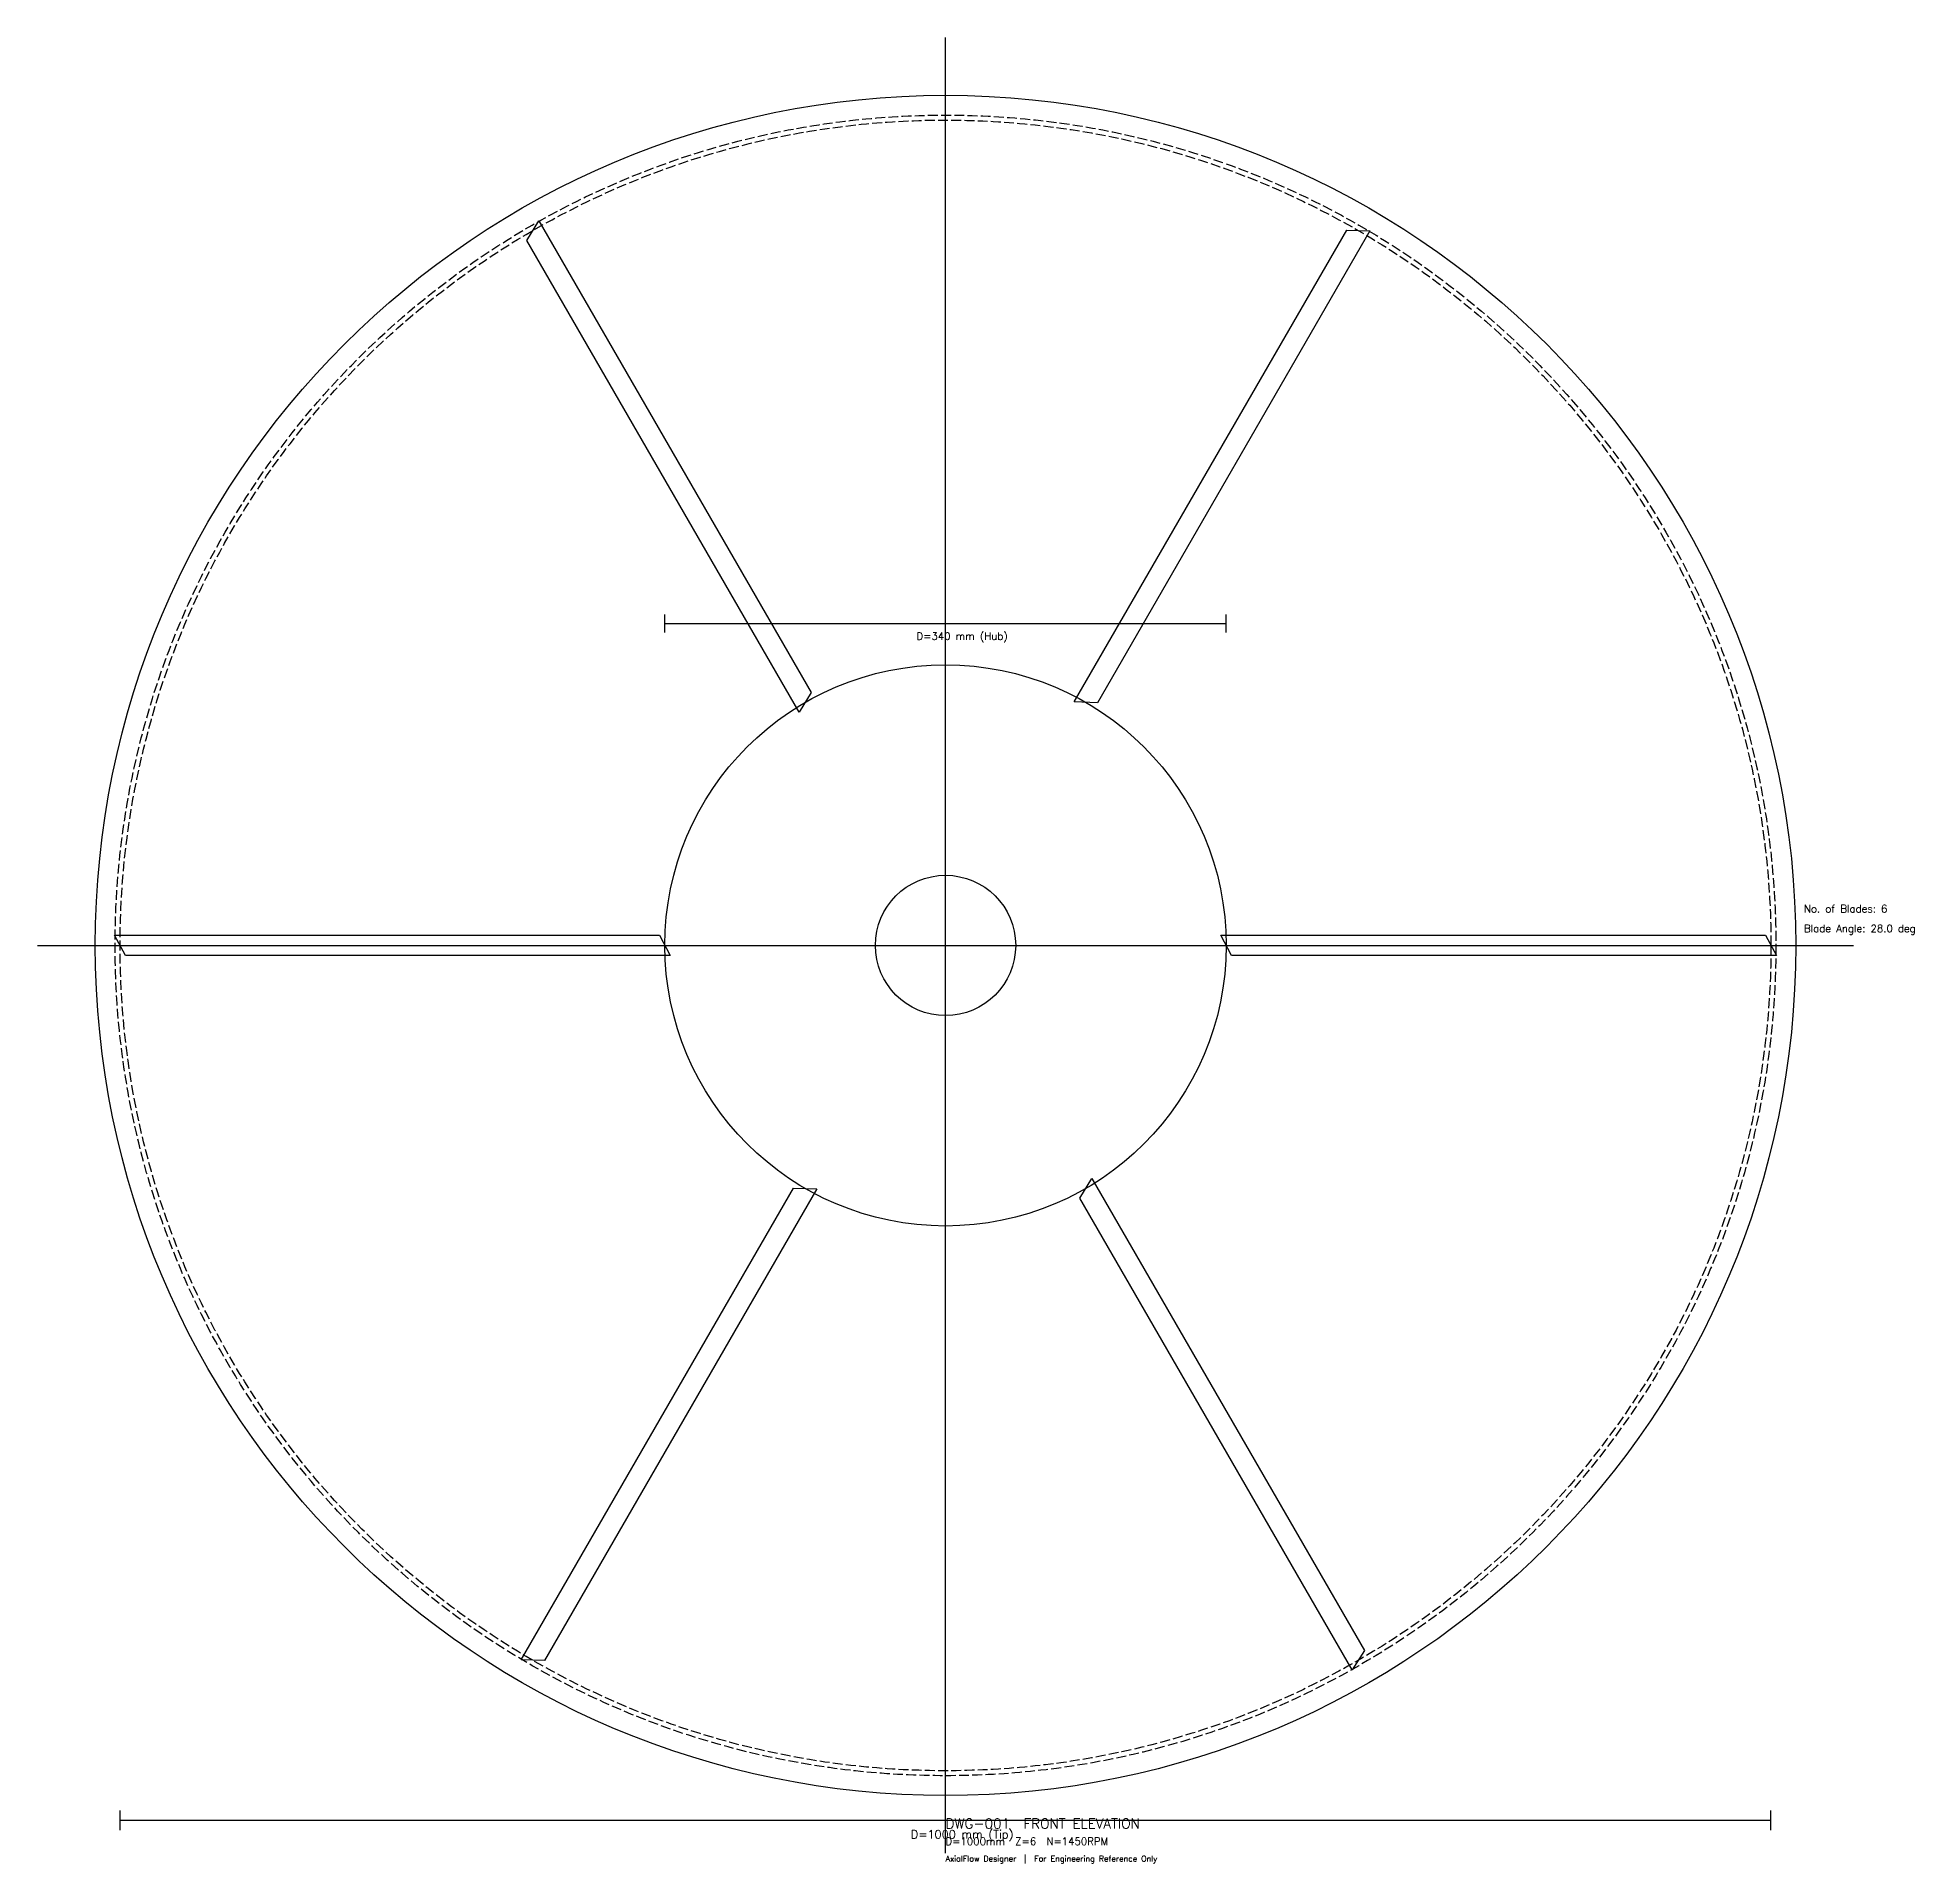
# Model space of a CAD drawing. Extents: x -550 to 587, y -556 to 550.
import ezdxf

# ---------------------------------------------------------------- set-up
doc = ezdxf.new("R2010")
doc.units = 0
doc.linetypes.add('DASHED', pattern=[8, 6, -2])
for name, color, linetype in [('ANNOTATION', 3, 'Continuous'), ('BLADES', 5, 'Continuous'), ('CASING', 8, 'Continuous'), ('CENTERLINE', 1, 'Continuous'), ('DIMENSIONS', 7, 'Continuous'), ('HUB', 9, 'Continuous'), ('TIP_CLEARANCE', 2, 'Continuous'), ('TIP_DIAMETER', 2, 'Continuous'), ('TITLE_BLOCK', 5, 'Continuous')]:
    doc.layers.add(name, color=color, linetype=linetype)
doc.styles.get("Standard").update_dxf_attribs({"font": 'simplex.shx'})

msp = doc.modelspace()

# ---------------------------------------------------------------- linework, layer by layer
at = {"layer": 'BLADES'}
for points in [[(-81.3, 153.2), (-88.7, 141.3), (-253.7, 427.1), (-246.3, 438.9)], [(92, 147), (78, 147.5), (243, 433.3), (257, 432.8)], [(-173.3, 6.2), (-166.7, -6.2), (-496.7, -6.2), (-503.3, 6.2)], [(173.3, -6.2), (166.7, 6.2), (496.7, 6.2), (503.3, -6.2)], [(-92, -147), (-78, -147.5), (-243, -433.3), (-257, -432.8)], [(81.3, -153.2), (88.7, -141.3), (253.7, -427.1), (246.3, -438.9)]]:
    msp.add_lwpolyline(points, close=True, dxfattribs=at)
at = {"layer": 'CASING'}
msp.add_circle((0, 0), 515, dxfattribs=at)
at = {"layer": 'CENTERLINE'}
for p, q in [((0, -550), (0, 550)), ((-550, 0), (550, 0))]:
    msp.add_line(p, q, dxfattribs=at)
at = {"layer": 'DIMENSIONS'}
for p, q in [((-170, 189.6), (-170, 200.4)), ((-170, 195), (170, 195)), ((170, 189.6), (170, 200.4)), ((-500, -536), (-500, -524)), ((-500, -530), (500, -530)), ((500, -536), (500, -524))]:
    msp.add_line(p, q, dxfattribs=at)
at = {"layer": 'HUB'}
for radius in [170, 42.5]:
    msp.add_circle((0, 0), radius, dxfattribs=at)
at = {"layer": 'TIP_CLEARANCE', "linetype": 'DASHED'}
msp.add_circle((0, 0), 503, dxfattribs=at)
at = {"layer": 'TIP_DIAMETER', "linetype": 'DASHED'}
msp.add_circle((0, 0), 500, dxfattribs=at)

# ---------------------------------------------------------------- texts
at = {"layer": 'ANNOTATION'}
for s, height, p in [('No. of Blades: 6', 4.5, (520, 20)), ('Blade Angle: 28.0 deg', 4.5, (520, 8)), ('D=1000mm  Z=6  N=1450RPM', 4.5, (0, -545)), ('AxialFlow Designer  |  For Engineering Reference Only', 3.5, (0, -555))]:
    msp.add_text(s, height=height, dxfattribs=at).set_placement(p)
at = {"layer": 'DIMENSIONS'}
for s, height, p in [('D=340 mm (Hub)', 4.5, (-17.6, 185.1)), ('D=1000 mm (Tip)', 5, (-21, -541))]:
    msp.add_text(s, height=height, dxfattribs=at).set_placement(p)
at = {"layer": 'TITLE_BLOCK'}
msp.add_text('DWG-001  FRONT ELEVATION', height=6, dxfattribs=at).set_placement((0, -535))

doc.saveas('drawing.dxf')
